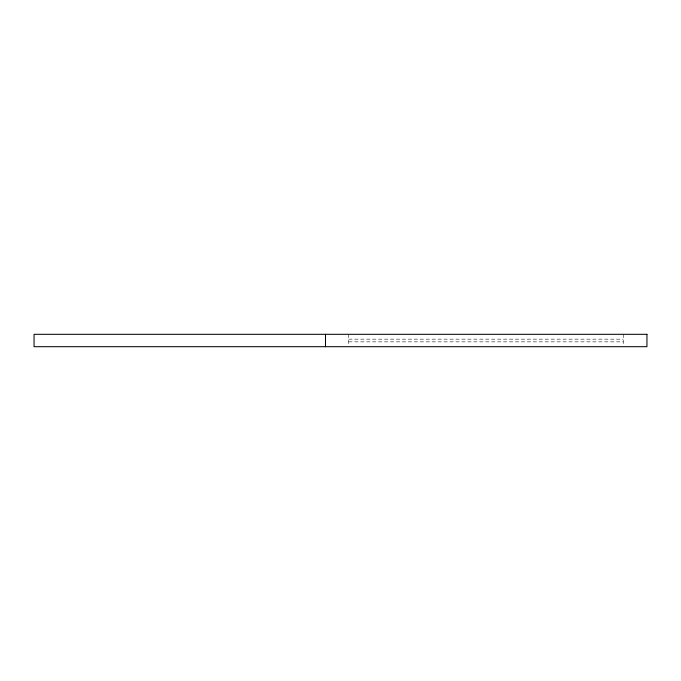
<?xml version="1.0" encoding="UTF-8"?>
<svg xmlns="http://www.w3.org/2000/svg" width="681" height="681" viewBox="0 0 681 681"><rect width="100%" height="100%" fill="white"/><g stroke="black" fill="none" stroke-linecap="round" stroke-linejoin="round"><path stroke-width="0.51" stroke-dasharray="3.4 2.55" d="M348.74 339.155L623.234 339.155M348.74 341.853L623.234 341.853M623.234 334.311L623.234 345.659M348.74 334.311L348.74 345.659"/><path stroke-width="1.02" d="M325.501 334.311L325.501 346.689M646.95 334.311L34.05 334.311L34.05 346.689L646.95 346.689L646.95 334.311"/></g></svg>
